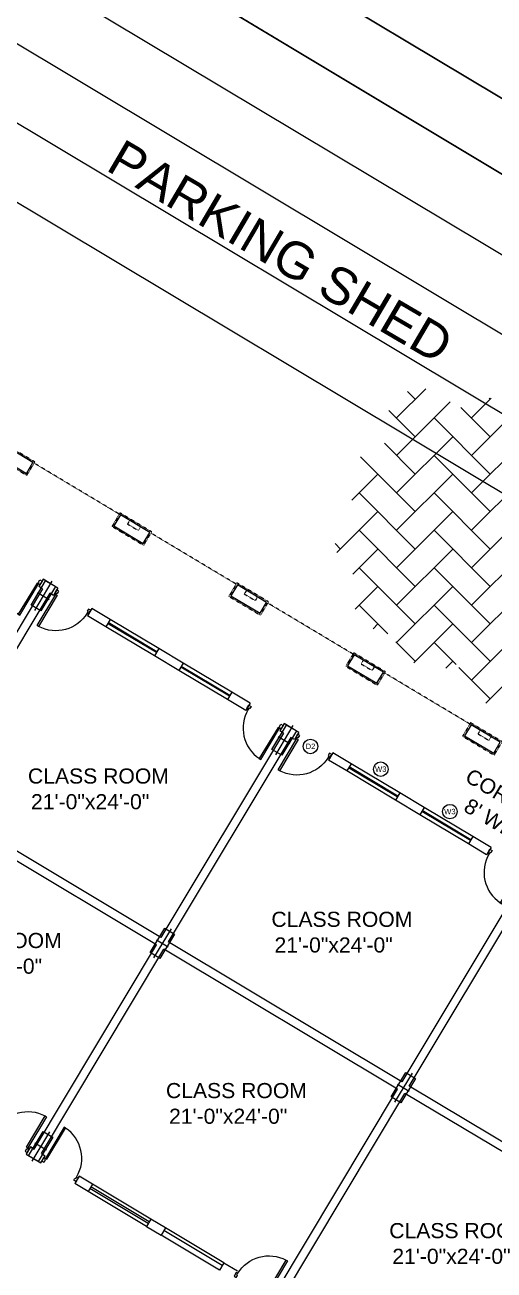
# Model space of a CAD drawing. Header units: inches. Extents: x -110725 to 51121, y 8404 to 44825.
# Drawn here: x -590 to -94, y 24090 to 25407 of the extents above; entities that cross this region are included whole.
import ezdxf
from ezdxf.enums import TextEntityAlignment as Align

# ---------------------------------------------------------------- set-up
doc = ezdxf.new("R2010")
doc.units = ezdxf.units.IN
doc.header["$LTSCALE"] = 0.1
doc.header["$MEASUREMENT"] = 0
doc.linetypes.add('CENTER', pattern=[2, 1.25, -0.25, 0.25, -0.25])
doc.linetypes.add('DASHED2', pattern=[0.375, 0.25, -0.125])
doc.layers.get('0').update_dxf_attribs({"color": 1, "lineweight": 0})
doc.layers.get('Defpoints').update_dxf_attribs({"lineweight": 0})
for name, color, linetype in [('boundary', 6, 'Continuous'), ('building', 6, 'Continuous'), ('road', 8, 'Continuous')]:
    doc.layers.add(name, color=color, linetype=linetype)
for name, color, linetype, lineweight in [('Col.', 4, 'Continuous', 0), ('dim', 252, 'Continuous', 0), ('DOOR', 32, 'Continuous', 0), ('HATCH', 5, 'Continuous', 5), ('TEXT', 3, 'Continuous', 0), ('WALL', 7, 'Continuous', 0), ('WIN', 160, 'Continuous', 0)]:
    doc.layers.add(name, color=color, linetype=linetype, lineweight=lineweight)
doc.styles.add('ARIAL', font='arial.ttf')
doc.styles.add('as', font='arial.ttf')
doc.styles.add('EHSAN', font='arial.ttf', dxfattribs={"height": 54})
doc.styles.get("Standard").update_dxf_attribs({"font": 'arial.ttf'})
doc.dimstyles.new('DIM1', dxfattribs={"dimtxt": 54, "dimasz": 6, "dimexe": 6, "dimexo": 3, "dimgap": 1, "dimtad": 0, "dimzin": 0, "dimdsep": 46, "dimlunit": 4, "dimtxsty": 'EHSAN', "dimblk": 'ARCHTICK', "dimcen": 3, "dimdle": 6, "dimclrd": 4, "dimclre": 4, "dimclrt": 6, "dimadec": 0, "dimazin": 0, "dimtfac": 1, "dimtofl": 0, "dimtmove": 1, "dimatfit": 3, "dimldrblk": 'ARCHTICK', "dimfxl": 4, "dimtolj": 1, "dimtzin": 3, "dimlwd": -1, "dimlwe": -1, "dimarcsym": 0})

# ---------------------------------------------------------------- blocks, each defined once
blk = doc.blocks.new('_ArchTick')
at = {"color": 0, "linetype": 'ByBlock', "const_width": 0.15}
blk.add_lwpolyline([(-0.5, -0.5), (0.5, 0.5)], dxfattribs=at)
blk = doc.blocks.new('*D1987')
at = {"layer": 'Defpoints', "color": 0, "transparency": 16777216}
for p in [(-1848.1, 26623.7), (-1987.9, 26390.9, 1175.7), (980.2, 24608.8, 1175.7)]:
    blk.add_point(p, dxfattribs=at)
at = {"layer": 'dim', "color": 4, "transparency": 16777216}
for p, q in [((-1868.7, 26636.1), (-462.8, 25792)), ((-1986.4, 26393.4), (-1845, 26628.8)), ((1140.6, 24829.3), (-265.3, 25673.4)), ((981.8, 24611.4), (1123.1, 24846.8))]:
    blk.add_line(p, q, dxfattribs=at)
at = {"layer": 'dim', "color": 4, "transparency": 16777216, "xscale": 24, "yscale": 24, "zscale": 24}
for p, rotation in [((-1848.1, 26623.7), 149.019361839217), ((1120, 24841.6), 329.019361839217)]:
    blk.add_blockref('_ArchTick', p, dxfattribs=dict(at, rotation=rotation))
at = {"layer": 'dim', "color": 6, "transparency": 16777216, "insert": (-364.1, 25732.7), "char_height": 54, "attachment_point": 5, "rotation": 329.0194, "style": 'EHSAN'}
blk.add_mtext('\\A1;288\'-6"', dxfattribs=at)
blk = doc.blocks.new('D-1')
for points in [[(1.5, 34.9), (1.5, 1.9), (3, 1.9), (3, 34.9)], [(2.2, 0.4), (2.2, -1.9), (0, -1.9), (0, 1.9), (1.5, 1.9), (1.5, 0.4)], [(33.7, 0.4), (34.5, 0.4), (34.5, 1.9), (36, 1.9), (36, -1.9), (33.7, -1.9)]]:
    blk.add_lwpolyline(points, close=True)
blk.add_arc((1.5, 1.9), 33, 0, 87.3947)
blk = doc.blocks.new('44')
at = {"layer": 'Col.', "linetype": 'Continuous'}
blk.add_lwpolyline([(-24729.4, 37327.3), (-24729.4, 37339.3), (-24759.4, 37339.3), (-24759.4, 37327.3)], close=True, dxfattribs=at)
at = {"layer": 'dim', "linetype": 'Continuous'}
for p, q in [((-24762.4, 37333.3), (-24726.4, 37333.3)), ((-24744.4, 37340.5), (-24744.4, 37326.1))]:
    blk.add_line(p, q, dxfattribs=at)

msp = doc.modelspace()

# ---------------------------------------------------------------- hatches: boundary and pattern name
at = {"layer": 'HATCH'}
h = msp.add_hatch(dxfattribs=at)
h.set_pattern_fill('AR-HBONE', color=251, scale=7)
h.set_pattern_definition([(45, (36787.216, 3845.55), (3e-15, 39.59798), [84, -28]), (135, (36807.015, 3865.35), (3e-15, 39.59798), [84, -28])])
edge = h.paths.add_edge_path()
edge.add_arc((-16.87278, 24893.59303), 46.23757, 321.43452144, 431.43452134)
edge.add_arc((-26.45365, 24967.2536), 38.47577, 309.17031682, 509.43681154)
edge.add_arc((-100.7185, 24965.70265), 46.23757, 27.17260702, 137.17260692)
edge.add_arc((-170.34308, 24984.09593), 38.01942, 20.0565317, 210.02676781)
edge.add_arc((-200.91206, 24918.89292), 46.23757, 92.91069259, 202.91069249)
edge.add_arc((-216.46832, 24863.38164), 46.23757, 125.77973538, 235.77973528)
edge.add_arc((-199.40711, 24808.31428), 46.23757, 158.64877817, 268.64877807)
edge.add_arc((-155.19097, 24771.32195), 46.23757, 191.51782095, 301.51782086)
edge.add_arc((-91.83807, 24727.11501), 39.47334, 173.02945644, 385.74427095)
edge.add_arc((-46.08292, 24789.35897), 46.23757, 257.25590653, 367.25590643)
edge.add_arc((21.45654, 24826.64188), 38.18832, 235.42339105, 453.26703682)

# ---------------------------------------------------------------- linework, layer by layer
at = {"color": 9}
for p, q in [((-2042.84768, 26336.08242), (943.20593, 24547.0137, 1.07221)), ((-2131.3347, 26305.16784, -0.01849), (906.2026, 24485.25311, 1.07221)), ((-2168.33802, 26243.40728, -0.01849), (869.19928, 24423.49255, 1.07221)), ((-2205.34134, 26181.64671, -0.01849), (832.19596, 24361.73198, 1.07221))]:
    msp.add_line(p, q, dxfattribs=at)
at = {"layer": 'boundary', "linetype": 'CENTER', "elevation": -26.09038}
msp.add_lwpolyline([(-2296.1917, 26306.46684), (-1987.91212, 26390.86365), (980.22114, 24608.79412)], dxfattribs=at)
at = {"layer": 'building', "linetype": 'Continuous', "elevation": 1.07221}
msp.add_lwpolyline([(-5750.4399, 20787.09078), (-3585.63687, 24214.83069), (-3398.37467, 24266.09692), (-3277.29509, 24450.76329), (-3314.05013, 24650.22286), (-2296.1917, 26306.46684), (-1987.91212, 26390.86365), (980.22114, 24608.79412), (1016.4168, 24483.42297), (980.1166, 24420.82334), (1294.61423, 24234.54273), (1524.90631, 24283.46768), (4069.27015, 22826.982)], dxfattribs=at)
at = {"layer": 'road', "linetype": 'Continuous', "elevation": 3.21662}
msp.add_lwpolyline([(-2210.4013, 26513.70008), (-2128.10231, 26528.62687), (-1973.06227, 26477.02846), (-1771.00569, 26336.76517), (7378.72232, 20864.22481), (7990.44622, 20463.11896)], dxfattribs=at)
at = {"layer": 'TEXT'}
for centre in [(-288.31857, 24643.50492, 27.16259), (-214.01237, 24619.41218, 27.16259), (-140.91621, 24574.51991, 27.16259)]:
    msp.add_circle(centre, 7.69524, dxfattribs=at)
at = {"layer": 'WALL'}
for p, q in [((-570.98096, 24820.24336), (-575.60544, 24812.52235)), ((-555.53892, 24810.99439), (-570.98096, 24820.24336)), ((-571.74494, 24810.2101), (-701.23052, 24594.02157)), ((-564.02392, 24805.58562), (-693.5095, 24589.39708)), ((-571.74494, 24810.2101), (-575.60544, 24812.52235)), ((-560.16341, 24803.27338), (-564.02392, 24805.58562)), ((-555.53892, 24810.99439), (-560.16341, 24803.27338)), ((-519.5075, 24789.41346), (-524.13198, 24781.69244)), ((-500.20495, 24777.85225), (-519.5075, 24789.41346)), ((-504.82944, 24770.13123), (-524.13198, 24781.69244)), ((-500.20495, 24777.85225), (-504.82944, 24770.13123)), ((-448.73149, 24747.02235), (-453.35597, 24739.30133)), ((-427.61924, 24723.88638), (-453.35597, 24739.30133)), ((-422.99476, 24731.6074), (-448.73149, 24747.02235)), ((-422.99476, 24731.6074), (-427.61924, 24723.88638)), ((-371.5213, 24700.7775), (-376.14578, 24693.05648)), ((-352.21875, 24689.21629), (-371.5213, 24700.7775)), ((-356.84323, 24681.49527), (-376.14578, 24693.05648)), ((-352.21875, 24689.21629), (-356.84323, 24681.49527)), ((-316.9513, 24657.60209), (-446.43689, 24441.41356)), ((-316.18733, 24667.63536), (-320.81181, 24659.91434)), ((-316.9513, 24657.60209), (-320.81181, 24659.91434)), ((-300.74529, 24658.38639), (-316.18733, 24667.63536)), ((-300.74529, 24658.38639), (-305.36977, 24650.66537)), ((-309.23028, 24652.97761), (-438.71587, 24436.78907)), ((-305.36977, 24650.66537), (-309.23028, 24652.97761)), ((-264.71387, 24636.80545), (-269.33835, 24629.08444)), ((-245.41132, 24625.24424), (-264.71387, 24636.80545)), ((-250.0358, 24617.52322), (-269.33835, 24629.08444)), ((-245.41132, 24625.24424), (-250.0358, 24617.52322)), ((-193.93786, 24594.41434), (-198.56234, 24586.69332)), ((-168.20113, 24578.99939), (-193.93786, 24594.41434)), ((-451.06137, 24433.69254), (-698.13399, 24581.67606)), ((-446.43689, 24441.41356), (-693.5095, 24589.39708)), ((-172.82561, 24571.27837), (-198.56234, 24586.69332)), ((-168.20113, 24578.99939), (-172.82561, 24571.27837)), ((-116.72766, 24548.16949), (-121.35215, 24540.44847)), ((-102.0496, 24528.88726), (-121.35215, 24540.44847)), ((-97.42512, 24536.60828), (-116.72766, 24548.16949)), ((-97.42512, 24536.60828), (-102.0496, 24528.88726)), ((-62.15767, 24504.99408), (-191.64325, 24288.80555)), ((-183.92223, 24284.18106), (-54.57553, 24500.13772)), ((-580.54696, 24217.504), (-451.06137, 24433.69254)), ((-191.64325, 24288.80555), (-438.71587, 24436.78907)), ((-572.82594, 24212.87952), (-443.34035, 24429.06805)), ((-196.26774, 24281.08453), (-443.34035, 24429.06805)), ((-325.75332, 24064.89599), (-196.26774, 24281.08453)), ((-318.0323, 24060.27151), (-188.54672, 24276.46004)), ((58.52589, 24128.47652), (-188.54672, 24276.46004)), ((63.15038, 24136.19754), (-183.92223, 24284.18106)), ((-584.40747, 24219.81624), (-589.03195, 24212.09522)), ((-589.03195, 24212.09522), (-573.58991, 24202.84625)), ((-580.54696, 24217.504), (-584.40747, 24219.81624)), ((-584.40747, 24219.81624), (-580.54696, 24217.504)), ((-573.58991, 24202.84625), (-568.96543, 24210.56727)), ((-572.82594, 24212.87952), (-568.96543, 24210.56727)), ((-532.934, 24188.98634), (-537.55849, 24181.26532)), ((-532.934, 24188.98634), (-537.55849, 24181.26532)), ((-532.934, 24188.98634), (-537.55849, 24181.26532)), ((-532.934, 24188.98634), (-537.55849, 24181.26532)), ((-518.7788, 24180.50812), (-532.934, 24188.98634)), ((-523.40329, 24172.7871), (-537.55849, 24181.26532)), ((-518.7788, 24180.50812), (-523.40329, 24172.7871)), ((-457.01065, 24143.51224), (-461.63513, 24135.79122)), ((-461.63513, 24135.79122), (-446.1931, 24126.54225)), ((-441.56861, 24134.26327), (-457.01065, 24143.51224)), ((-441.56861, 24134.26327), (-446.1931, 24126.54225)), ((-379.80046, 24097.26739), (-384.42494, 24089.54637)), ((-379.80046, 24097.26739), (-365.64525, 24088.78916))]:
    msp.add_line(p, q, dxfattribs=at)
at = {"layer": 'WALL', "elevation": 27.16259}
for points in [[(-612.68926, 24962.37219), (-619.62599, 24950.79067), (-588.74191, 24932.29273), (-581.80518, 24943.87425)], [(-489.15295, 24888.38043), (-496.08968, 24876.7989), (-465.20561, 24858.30096), (-458.26888, 24869.88249)], [(-365.61665, 24814.38867), (-372.55338, 24802.80714), (-341.6693, 24784.3092), (-334.73257, 24795.89073)], [(-242.08034, 24740.39691), (-249.01707, 24728.81538), (-218.13299, 24710.31744), (-211.19626, 24721.89897)], [(-118.54403, 24666.40515), (-125.48076, 24654.82362), (-94.59669, 24636.32568), (-87.65996, 24647.90721)]]:
    msp.add_lwpolyline(points, close=True, dxfattribs=at)
at = {"layer": 'WIN', "linetype": 'DASHED2'}
for p, q in [((-479.50168, 24882.59983), (-481.81392, 24878.73932)), ((-481.81392, 24878.73932), (-470.23239, 24871.80259)), ((-467.92015, 24875.6631), (-470.23239, 24871.80259)), ((-355.96537, 24808.60806), (-358.27762, 24804.74755)), ((-358.27762, 24804.74755), (-346.69609, 24797.81083)), ((-344.38385, 24801.67134), (-346.69609, 24797.81083)), ((-232.42907, 24734.6163), (-234.74131, 24730.75579)), ((-234.74131, 24730.75579), (-223.15978, 24723.81906)), ((-220.84754, 24727.67957), (-223.15978, 24723.81906)), ((-108.89276, 24660.62454), (-111.205, 24656.76403)), ((-111.205, 24656.76403), (-99.62347, 24649.8273)), ((-97.31123, 24653.68781), (-99.62347, 24649.8273))]:
    msp.add_line(p, q, dxfattribs=at)
at = {"layer": 'WIN'}
for p, q in [((-448.73149, 24747.02235), (-500.20495, 24777.85225)), ((-453.35597, 24739.30133), (-504.82944, 24770.13123)), ((-451.30065, 24742.7329), (-502.77411, 24773.5628)), ((-450.78682, 24743.59079), (-502.26028, 24774.42069)), ((-376.14578, 24693.05648), (-427.61924, 24723.88638)), ((-374.09046, 24696.48804), (-425.56392, 24727.31794)), ((-373.57662, 24697.34593), (-425.05009, 24728.17584)), ((-371.5213, 24700.7775), (-422.99476, 24731.6074)), ((-196.50701, 24590.12489), (-247.98048, 24620.95479)), ((-195.99318, 24590.98278), (-247.46664, 24621.81268)), ((-193.93786, 24594.41434), (-245.41132, 24625.24424)), ((-198.56234, 24586.69332), (-250.0358, 24617.52322)), ((-116.72766, 24548.16949), (-168.20113, 24578.99939)), ((-121.35215, 24540.44847), (-172.82561, 24571.27837)), ((-119.29682, 24543.88003), (-170.77028, 24574.70994)), ((-118.78299, 24544.73793), (-170.25645, 24575.56783)), ((-461.63513, 24135.79122), (-523.40329, 24172.7871)), ((-459.83672, 24138.79384), (-521.60488, 24175.78972)), ((-458.80906, 24140.50962), (-520.57721, 24177.5055)), ((-457.01065, 24143.51224), (-518.7788, 24180.50812)), ((-381.59887, 24094.26477), (-443.36702, 24131.26065)), ((-379.80046, 24097.26739), (-441.56861, 24134.26327)), ((-384.42494, 24089.54637), (-446.1931, 24126.54225))]:
    msp.add_line(p, q, dxfattribs=at)
at = {"layer": 'WIN', "linetype": 'DASHED2', "elevation": 27.16259}
for points in [[(-613.20535, 24964.42978), (-621.68357, 24950.27458), (-588.22582, 24930.23514), (-579.7476, 24944.39034)], [(-489.66904, 24890.43802), (-498.14727, 24876.28281), (-464.68952, 24856.24338), (-456.21129, 24870.39858)], [(-366.13274, 24816.44625), (-374.61096, 24802.29105), (-341.15321, 24782.25162), (-332.67499, 24796.40682)], [(-242.59643, 24742.45449), (-251.07465, 24728.29929), (-217.6169, 24708.25985), (-209.13868, 24722.41506)], [(-119.06012, 24668.46273), (-127.53835, 24654.30753), (-94.0806, 24634.26809), (-85.60237, 24648.42329)]]:
    msp.add_lwpolyline(points, close=True, dxfattribs=at)
for points in [[(-490.43979, 24889.15118), (-580.51835, 24943.10351)], [(-366.90348, 24815.15942), (-456.98204, 24869.11174)], [(-243.36718, 24741.16766), (-333.44573, 24795.11998)], [(-119.83087, 24667.17589), (-209.90943, 24721.12822)]]:
    msp.add_lwpolyline(points, dxfattribs=at)

# ---------------------------------------------------------------- block references
at = {"layer": 'Col.', "linetype": 'Continuous', "xscale": -1, "rotation": 58.99999999994495}
for p in [(18685.629, -15635.43868, 27.16259), (18940.42264, -15788.04669, 27.16259), (18811.70455, -16002.95381, 27.16259), (19066.49819, -16155.56182, 27.16259), (18682.98972, -16217.8555, 27.16259)]:
    msp.add_blockref('44', p, dxfattribs=at)
at = {"layer": 'DOOR'}
for p, xscale, yscale, zscale, rotation in [((-573.2932, 24816.38286, 27.16259), 1.166666666666689, 1.166666666666689, 1.166666666666689, 149.0806050618162), ((-557.85116, 24807.13389, 27.16259), -1.166666666666689, 1.166666666661229, 1.166666666661804, 149.0806050618203), ((-318.49957, 24663.77485, 27.16259), 1.166666666666689, 1.166666666666689, 1.166666666666689, 149.0806050618162), ((-303.05753, 24654.52588, 27.16259), -1.166666666666689, 1.166666666661229, 1.166666666661804, 149.0806050618203), ((-63.70594, 24511.16684, 27.16259), 1.166666666666689, 1.166666666666689, 1.166666666666689, 149.0806050618162), ((-586.71971, 24215.95573, 27.16259), -1.166666666666689, 1.166666666661229, 1.166666666661804, 329.08060506182), ((-571.27767, 24206.70676, 27.16259), 1.166666666666689, 1.166666666666689, 1.166666666666689, 329.08060506182), ((-331.92607, 24063.34772, 27.16259), -1.166666666666689, 1.166666666661229, 1.166666666661804, 329.0806050618241)]:
    msp.add_blockref('D-1', p, dxfattribs=dict(at, xscale=xscale, yscale=yscale, zscale=zscale, rotation=rotation))

# ---------------------------------------------------------------- texts
at = {"layer": 'TEXT', "color": 7, "lineweight": 25}
msp.add_text('PARKING SHED', height=38.7170903, rotation=329.62035552, dxfattribs=at).set_placement((-505.9617, 25253.72932))
at = {"layer": 'TEXT', "style": 'ARIAL'}
for s, p in [('D2', (-288.34361, 24643.5539)), ('W3', (-214.0374, 24619.46115)), ('W3', (-140.94125, 24574.56888))]:
    msp.add_text(s, height=5.76, dxfattribs=at).set_placement(p, align=Align.MIDDLE_CENTER)
at = {"layer": 'TEXT', "style": 'as'}
for s, p in [('CLASS ROOM', (-587.04901, 24604.17754)), ('21\'-0"x24\'-0"', (-583.77565, 24577.02706)), ('CLASS ROOM', (-329.6512, 24452.61803)), ('CLASS ROOM', (-700.37321, 24430.19926)), ('21\'-0"x24\'-0"', (-326.37785, 24425.46755)), ('21\'-0"x24\'-0"', (-697.09986, 24403.04878)), ('CLASS ROOM', (-441.13986, 24271.43542)), ('21\'-0"x24\'-0"', (-437.86651, 24244.28494)), ('CLASS ROOM', (-205.05513, 24123.30788)), ('21\'-0"x24\'-0"', (-201.78178, 24096.1574))]:
    msp.add_text(s, height=16, dxfattribs=at).set_placement(p)
for s, p in [('CORRIDOR', (-126.21388, 24607.44782)), ("8' WIDE", (-127.59779, 24575.85172))]:
    msp.add_text(s, height=16, rotation=329.08060506, dxfattribs=at).set_placement(p)

# ---------------------------------------------------------------- dimensions: what is measured, and where the dimension line sits
at = {"layer": 'dim'}
dim = msp.add_linear_dim(base=(-1848.11879, 26623.69701, -1174.66297), p1=(980.22114, 24608.79412, 1.07221), p2=(-1987.91212, 26390.86365, 1.07221), angle=149.01936184, dimstyle='DIM1', override={"dimtxt": 36, "dimasz": 24, "dimdle": 24}, dxfattribs=at)
dim.commit()
dim.dimension.update_dxf_attribs({"geometry": '*D1987', "text_midpoint": (-364.05216, 25732.66224, -1174.66297), "dimtype": 161})

doc.saveas('drawing.dxf')
